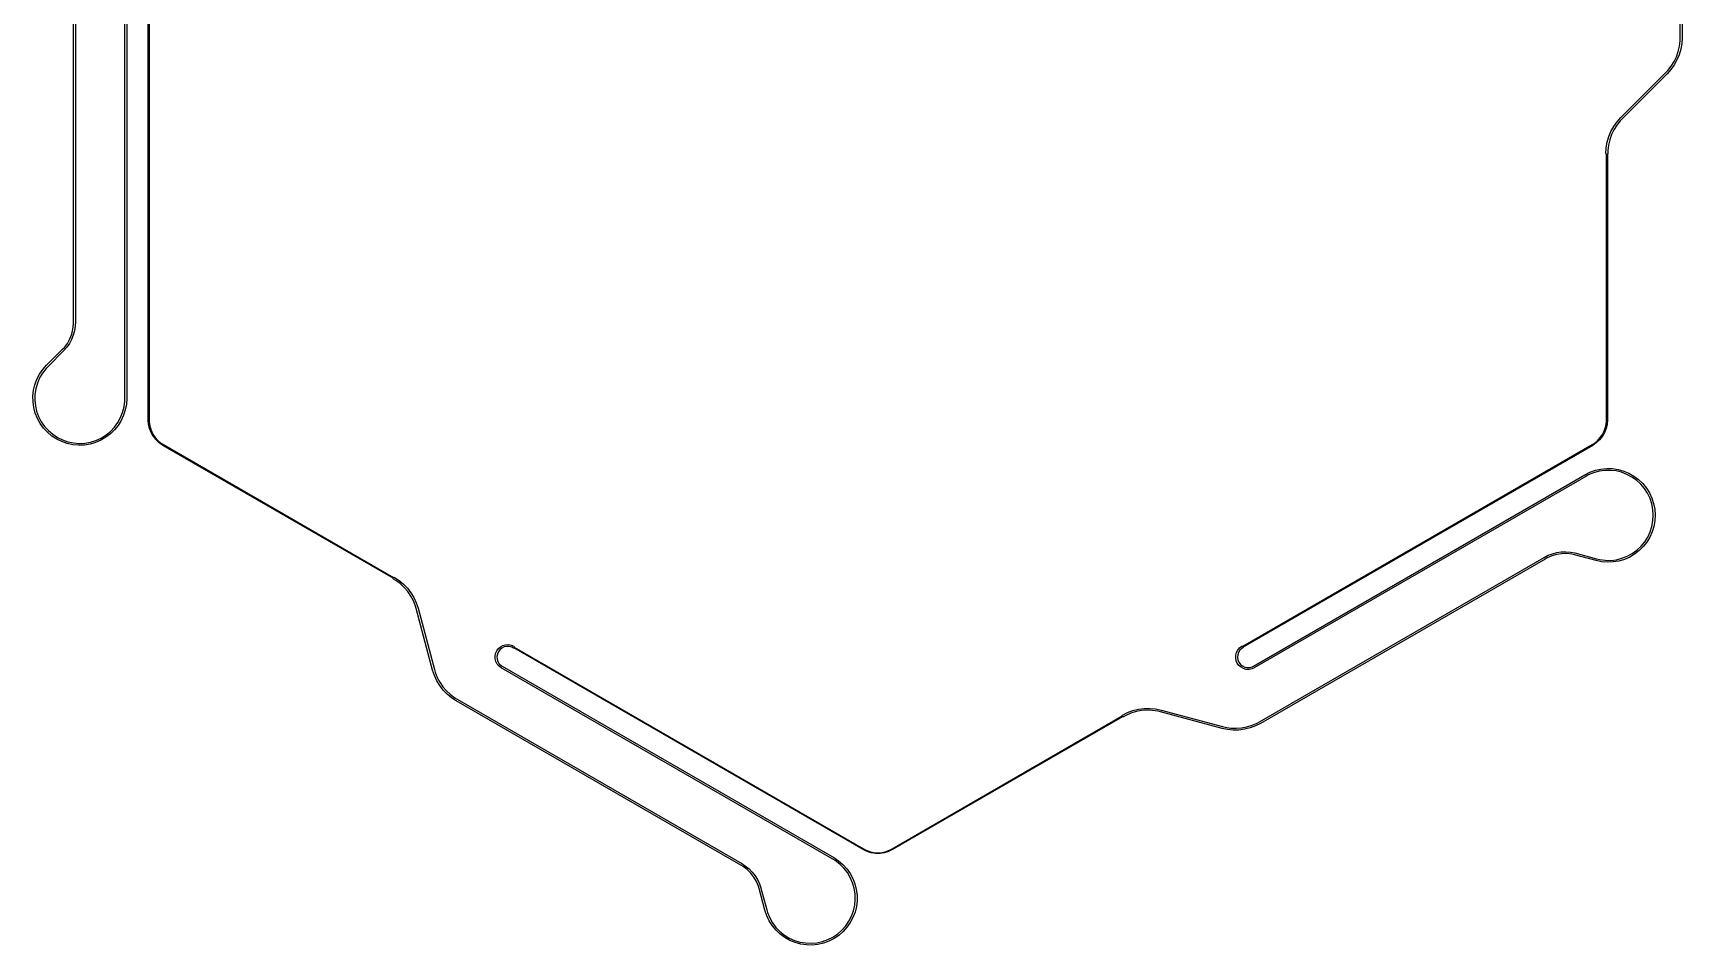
# Model space of a CAD drawing. Extents: x 63.7 to 151.3, y -135.1 to -38.7.
# Drawn here: x 63.7 to 149.2, y -135.1 to -87.8 of the extents above; entities that cross this region are included whole.
import ezdxf

# ---------------------------------------------------------------- set-up
doc = ezdxf.new("R2010")
doc.units = 0
doc.layers.add('BLACK', color=7, linetype='CONTINUOUS')

msp = doc.modelspace()

# ---------------------------------------------------------------- linework, layer by layer
at = {"layer": 'BLACK', "linetype": 'CONTINUOUS'}
for p, q in [((149.097507, -88.054179), (149.097507, -71.016183)), ((149.197507, -71.016183), (149.197507, -88.054179)), ((65.802494, -102.766264), (65.802494, -85.728269)), ((65.902494, -85.728269), (65.902494, -102.766264)), ((68.455606, -106.735022), (68.455612, -86.891224)), ((68.555612, -86.891224), (68.555606, -106.735024)), ((69.671237, -107.851211), (69.671237, -86.931841)), ((69.721237, -86.931836), (69.721237, -107.851211)), ((149.097508, -88.196244), (149.097507, -88.054179)), ((149.197507, -88.054179), (149.180975, -88.34861)), ((148.908638, -89.023776), (149.002477, -88.755591)), ((149.002477, -88.755591), (149.065698, -88.478586)), ((149.13158, -88.63934), (149.049946, -88.922711)), ((149.065698, -88.478586), (149.097508, -88.196244)), ((149.180975, -88.34861), (149.13158, -88.63934)), ((148.356724, -89.842821), (148.457051, -89.742492)), ((148.623809, -89.693768), (148.42731, -89.913658)), ((148.457051, -89.742492), (148.6342, -89.520349)), ((148.794454, -89.453261), (148.623809, -89.693768)), ((148.6342, -89.520349), (148.785362, -89.279769)), ((148.785362, -89.279769), (148.908638, -89.023776)), ((148.937097, -89.19516), (148.794454, -89.453261)), ((149.049946, -88.922711), (148.937097, -89.19516)), ((146.023984, -92.175516), (148.356574, -89.842922)), ((148.427285, -89.913633), (146.094695, -92.246225)), ((148.356574, -89.842922), (148.356724, -89.842821)), ((148.42731, -89.913658), (148.427285, -89.913633)), ((145.827477, -92.395399), (146.023977, -92.175512)), ((146.094659, -92.24625), (145.994235, -92.346677)), ((146.023977, -92.175512), (146.023982, -92.175518)), ((146.023982, -92.175518), (146.023984, -92.175516)), ((146.094693, -92.246228), (146.094659, -92.24625)), ((146.094694, -92.246228), (146.094693, -92.246227)), ((146.094693, -92.246227), (146.094693, -92.246228)), ((146.094695, -92.246225), (146.094694, -92.246228)), ((145.319698, -93.449815), (145.401336, -93.166447)), ((145.401336, -93.166447), (145.514187, -92.894001)), ((145.542645, -93.065384), (145.448803, -93.333567)), ((145.514187, -92.894001), (145.656832, -92.635903)), ((145.665923, -92.809395), (145.542645, -93.065384)), ((145.656832, -92.635903), (145.827477, -92.395399)), ((145.817086, -92.568817), (145.665923, -92.809395)), ((145.994235, -92.346677), (145.817086, -92.568817)), ((145.253762, -94.034971), (145.2703, -93.740542)), ((145.263311, -94.064361), (145.253762, -94.034971)), ((145.2703, -93.740542), (145.319698, -93.449815)), ((145.353762, -94.034973), (145.344213, -94.064362)), ((145.353763, -93.892909), (145.353762, -94.034973)), ((145.385578, -93.610569), (145.353763, -93.892909)), ((145.448803, -93.333567), (145.385578, -93.610569)), ((145.278762, -94.075587), (145.263311, -94.064361)), ((145.278763, -107.851211), (145.278762, -94.075587)), ((145.344213, -94.064362), (145.328762, -94.075587)), ((145.328762, -94.075587), (145.328763, -107.851211)), ((65.605493, -103.655164), (65.703226, -103.411662)), ((65.703226, -103.411662), (65.769271, -103.157728)), ((65.769271, -103.157728), (65.802561, -102.897466)), ((65.851339, -103.233537), (65.787961, -103.460221)), ((65.802495, -102.76627), (65.802494, -102.766264)), ((65.802494, -102.766275), (65.802495, -102.76627)), ((65.802561, -102.897466), (65.802494, -102.766275)), ((65.889669, -103.001301), (65.851339, -103.233537)), ((65.902494, -102.766273), (65.889669, -103.001301)), ((65.902494, -102.766264), (65.902492, -102.766269)), ((65.902492, -102.766269), (65.902494, -102.766273)), ((64.405204, -105.015869), (65.231779, -104.189295)), ((65.302489, -104.260005), (64.475915, -105.086578)), ((65.231779, -104.189295), (65.231804, -104.189277)), ((65.231804, -104.189277), (65.321771, -104.095354)), ((65.302879, -104.25942), (65.302489, -104.260005)), ((65.303258, -104.259217), (65.302879, -104.25942)), ((65.303273, -104.259231), (65.303258, -104.259217)), ((65.456494, -104.080553), (65.303273, -104.259231)), ((65.321771, -104.095354), (65.477652, -103.884295)), ((65.589359, -103.886261), (65.456494, -104.080553)), ((65.477652, -103.884295), (65.605493, -103.655164)), ((65.700287, -103.678661), (65.589359, -103.886261)), ((65.787961, -103.460221), (65.700287, -103.678661)), ((64.207739, -105.239282), (64.404967, -105.016224)), ((64.475955, -105.086622), (64.371466, -105.19122)), ((64.404967, -105.016224), (64.405202, -105.015871)), ((64.405202, -105.015871), (64.405204, -105.015869)), ((64.475915, -105.086578), (64.475914, -105.086581)), ((64.475914, -105.086581), (64.475955, -105.086622)), ((63.797869, -106.029296), (63.901751, -105.749813)), ((63.923871, -105.951608), (63.842531, -106.235895)), ((63.901751, -105.749813), (64.039062, -105.485148)), ((64.040475, -105.679875), (63.923871, -105.951608)), ((64.039062, -105.485148), (64.207739, -105.239282)), ((64.190475, -105.425052), (64.040475, -105.679875)), ((64.371466, -105.19122), (64.190475, -105.425052)), ((63.696121, -106.615742), (63.728981, -106.319393)), ((63.699784, -106.913884), (63.696121, -106.615742)), ((63.728981, -106.319393), (63.797869, -106.029296)), ((63.797759, -106.52818), (63.790273, -106.823779)), ((63.790273, -106.823779), (63.820192, -107.117956)), ((63.842531, -106.235895), (63.797759, -106.52818)), ((68.45553, -106.882871), (68.455606, -106.735023)), ((68.455606, -106.735023), (68.455606, -106.735022)), ((68.555606, -106.735025), (68.537319, -107.032628)), ((68.555606, -106.735024), (68.555606, -106.735025)), ((63.739915, -107.209335), (63.699784, -106.913884)), ((63.81591, -107.497652), (63.739915, -107.209335)), ((63.926627, -107.774498), (63.81591, -107.497652)), ((63.820192, -107.117956), (63.887036, -107.405996)), ((63.887036, -107.405996), (63.989736, -107.683282)), ((63.989736, -107.683282), (64.126644, -107.945373)), ((68.234361, -107.737046), (68.344051, -107.462449)), ((68.392691, -107.609995), (68.268525, -107.881076)), ((68.344051, -107.462449), (68.41817, -107.176195)), ((68.482741, -107.325754), (68.392691, -107.609995)), ((68.41817, -107.176195), (68.45553, -106.882871)), ((68.537319, -107.032628), (68.482741, -107.325754)), ((64.0704, -108.03571), (63.926627, -107.774498)), ((64.245066, -108.277357), (64.0704, -108.03571)), ((64.126644, -107.945373), (64.295567, -108.188066)), ((64.447999, -108.495807), (64.245066, -108.277357)), ((64.295567, -108.188066), (64.493798, -108.407473)), ((64.676146, -108.687773), (64.447999, -108.495807)), ((64.493798, -108.407473), (64.718159, -108.600079)), ((67.712391, -108.575936), (67.475101, -108.756477)), ((67.48295, -108.635098), (67.712118, -108.448238)), ((67.712118, -108.448238), (67.915843, -108.233921)), ((67.925798, -108.367706), (67.712391, -108.575936)), ((67.915843, -108.233921), (68.090858, -107.995584)), ((68.11211, -108.134919), (67.925798, -108.367706)), ((68.090858, -107.995584), (68.234361, -107.737046)), ((68.268525, -107.881076), (68.11211, -108.134919)), ((69.688244, -108.078503), (69.671209, -107.851211)), ((69.671209, -107.851211), (69.671237, -107.851211)), ((69.738966, -108.300717), (69.688244, -108.078503)), ((69.721237, -107.851211), (69.721209, -107.851351)), ((69.721209, -107.851351), (69.72121, -107.961748)), ((69.72121, -107.961748), (69.754161, -108.180353)), ((69.822241, -108.512889), (69.738966, -108.300717)), ((69.754161, -108.180353), (69.819327, -108.391605)), ((69.819327, -108.391605), (69.915251, -108.590784)), ((69.936208, -108.71028), (69.822241, -108.512889)), ((145.177734, -108.512878), (145.063768, -108.710265)), ((145.084725, -108.590771), (145.180647, -108.391595)), ((145.261007, -108.30071), (145.177734, -108.512878)), ((145.180647, -108.391595), (145.245811, -108.180347)), ((145.245811, -108.180347), (145.278762, -107.961747)), ((145.311728, -108.0785), (145.261007, -108.30071)), ((145.278762, -107.961747), (145.278763, -107.851212)), ((145.278763, -107.851212), (145.278763, -107.851211)), ((145.328763, -107.851212), (145.311728, -108.0785)), ((145.328763, -107.851211), (145.328763, -107.851212)), ((64.926076, -108.850368), (64.676146, -108.687773)), ((64.718159, -108.600079), (64.965057, -108.762796)), ((65.194029, -108.981146), (64.926076, -108.850368)), ((64.965057, -108.762796), (65.230533, -108.893016)), ((65.475976, -109.078141), (65.194029, -108.981146)), ((65.230533, -108.893016), (65.510334, -108.988654)), ((65.767676, -109.139893), (65.475976, -109.078141)), ((65.510334, -108.988654), (65.799976, -109.048175)), ((66.064741, -109.165474), (65.767676, -109.139893)), ((65.799976, -109.048175), (66.094816, -109.070628)), ((66.362703, -109.154499), (66.064741, -109.165474)), ((66.094816, -109.070628), (66.390131, -109.05565)), ((66.657081, -109.107133), (66.362703, -109.154499)), ((66.390131, -109.05565), (66.681187, -109.003484)), ((66.943447, -109.024088), (66.657081, -109.107133)), ((66.681187, -109.003484), (66.963321, -108.914964)), ((67.217494, -108.906614), (66.943447, -109.024088)), ((66.963321, -108.914964), (67.23201, -108.791509)), ((67.475101, -108.756477), (67.217494, -108.906614)), ((67.23201, -108.791509), (67.48295, -108.635098)), ((69.915251, -108.590784), (70.039789, -108.773442)), ((70.078323, -108.88848), (69.936208, -108.71028)), ((70.039789, -108.773442), (70.190161, -108.935498)), ((70.245411, -109.043508), (70.078323, -108.88848)), ((70.190161, -108.935498), (70.363007, -109.073332)), ((70.433728, -109.171893), (70.245411, -109.043508)), ((70.363007, -109.073332), (70.458737, -109.128598)), ((70.433737, -109.171901), (70.433728, -109.171893)), ((82.363778, -116.059711), (70.433737, -109.171901)), ((70.458737, -109.128598), (70.458736, -109.128598)), ((70.458736, -109.128598), (70.458737, -109.128599)), ((70.458737, -109.128599), (82.388777, -116.016409)), ((126.424556, -119.588287), (144.541263, -109.1286)), ((144.566263, -109.171901), (126.449557, -119.631589)), ((144.541249, -109.128574), (144.636977, -109.073309)), ((144.541264, -109.128599), (144.541249, -109.128574)), ((144.541263, -109.1286), (144.541263, -109.128599)), ((144.541263, -109.128599), (144.541264, -109.128599)), ((144.566443, -109.171742), (144.566263, -109.171901)), ((144.754572, -109.043486), (144.566443, -109.171742)), ((144.636977, -109.073309), (144.809819, -108.935478)), ((144.921656, -108.888461), (144.754572, -109.043486)), ((144.809819, -108.935478), (144.960189, -108.773425)), ((145.063768, -108.710265), (144.921656, -108.888461)), ((144.960189, -108.773425), (145.084725, -108.590771)), ((126.972196, -120.618055), (144.157433, -110.696159)), ((144.207433, -110.782761), (127.022196, -120.704657)), ((144.157433, -110.696159), (144.424314, -110.563188)), ((144.335513, -110.708901), (144.207433, -110.782762)), ((144.207433, -110.782762), (144.207433, -110.782761)), ((144.608226, -110.594588), (144.335513, -110.708901)), ((144.424314, -110.563188), (144.705464, -110.463886)), ((144.893195, -110.515645), (144.608226, -110.594588)), ((144.705464, -110.463886), (144.996656, -110.399746)), ((145.185855, -110.473337), (144.893195, -110.515645)), ((144.996656, -110.399746), (145.293509, -110.371734)), ((145.481515, -110.468342), (145.185855, -110.473337)), ((145.293509, -110.371734), (145.591558, -110.38027)), ((145.775436, -110.500741), (145.481515, -110.468342)), ((145.591558, -110.38027), (145.886322, -110.425227)), ((146.06291, -110.570014), (145.775436, -110.500741)), ((145.886322, -110.425227), (146.173365, -110.505928)), ((146.339328, -110.67505), (146.06291, -110.570014)), ((146.173365, -110.505928), (146.448371, -110.621159)), ((146.600261, -110.814167), (146.339328, -110.67505)), ((146.448371, -110.621159), (146.707203, -110.769187)), ((146.841527, -110.985136), (146.600261, -110.814167)), ((146.707203, -110.769187), (146.945969, -110.947786)), ((147.05926, -111.185216), (146.841527, -110.985136)), ((146.945969, -110.947786), (147.161076, -111.154269)), ((147.249971, -111.4112), (147.05926, -111.185216)), ((147.161076, -111.154269), (147.34929, -111.38553)), ((147.410603, -111.659468), (147.249971, -111.4112)), ((147.34929, -111.38553), (147.50778, -111.638092)), ((147.538582, -111.926041), (147.410603, -111.659468)), ((147.50778, -111.638092), (147.634162, -111.908156)), ((147.631857, -112.206646), (147.538582, -111.926041)), ((147.634162, -111.908156), (147.726534, -112.191658)), ((147.688933, -112.496787), (147.631857, -112.206646)), ((147.708896, -112.791815), (147.688933, -112.496787)), ((147.691426, -113.087), (147.708896, -112.791815)), ((147.726534, -112.191658), (147.783508, -112.484336)), ((147.783508, -112.484336), (147.804227, -112.781788)), ((147.804227, -112.781788), (147.788378, -113.079538)), ((147.420178, -113.92664), (147.545901, -113.658996)), ((147.64848, -113.658086), (147.526535, -113.930181)), ((147.545901, -113.658996), (147.636802, -113.377613)), ((147.636802, -113.377613), (147.691426, -113.087)), ((147.736201, -113.373109), (147.64848, -113.658086)), ((147.788378, -113.079538), (147.736201, -113.373109)), ((146.856818, -114.605756), (147.072854, -114.403844)), ((147.187794, -114.419613), (146.976094, -114.629588)), ((147.072854, -114.403844), (147.261649, -114.176256)), ((147.372199, -114.185302), (147.187794, -114.419613)), ((147.261649, -114.176256), (147.420178, -113.92664)), ((147.526535, -113.930181), (147.372199, -114.185302)), ((127.291606, -123.497197), (142.046941, -114.978203)), ((142.096941, -115.064805), (127.341604, -123.583801)), ((142.046941, -114.978203), (142.046945, -114.978201)), ((142.046945, -114.978201), (142.046951, -114.978195)), ((142.046951, -114.978196), (142.256905, -114.871798)), ((142.046951, -114.978195), (142.046951, -114.978196)), ((142.096947, -115.064799), (142.096941, -115.064805)), ((142.096949, -115.064799), (142.096947, -115.064799)), ((142.210532, -114.99915), (142.096949, -115.0648)), ((142.096949, -115.0648), (142.096949, -115.064799)), ((142.452571, -114.897859), (142.210532, -114.99915)), ((142.256905, -114.871798), (142.477192, -114.788883)), ((142.705506, -114.828098), (142.452571, -114.897859)), ((142.477192, -114.788883), (142.705195, -114.730436)), ((142.705195, -114.730436), (142.938204, -114.697152)), ((142.965248, -114.790996), (142.705506, -114.828098)), ((142.938204, -114.697152), (143.173452, -114.689426)), ((143.227599, -114.787151), (142.965248, -114.790996)), ((143.173452, -114.689426), (143.408143, -114.707351)), ((143.488318, -114.816627), (143.227599, -114.787151)), ((143.408143, -114.707351), (143.639489, -114.750712)), ((143.615737, -114.84785), (143.488318, -114.816627)), ((143.615742, -114.847828), (143.615737, -114.84785)), ((144.743806, -115.150091), (143.615742, -114.847828)), ((143.639489, -114.750712), (143.639497, -114.75068)), ((143.639497, -114.75068), (143.639862, -114.750906)), ((143.639862, -114.750906), (143.640562, -114.750952)), ((143.640562, -114.750952), (144.769688, -115.053499)), ((144.743852, -115.150094), (144.743806, -115.150091)), ((145.03601, -115.209452), (144.743852, -115.150094)), ((144.769688, -115.053499), (144.769689, -115.053493)), ((144.769689, -115.053493), (144.912522, -115.091687)), ((144.912522, -115.091687), (145.205529, -115.131521)), ((145.333282, -115.232603), (145.03601, -115.209452)), ((145.205529, -115.131521), (145.50122, -115.134019)), ((145.631152, -115.21919), (145.333282, -115.232603)), ((145.50122, -115.134019), (145.794857, -115.099138)), ((145.92514, -115.169416), (145.631152, -115.21919)), ((145.794857, -115.099138), (146.081735, -115.02744)), ((146.210824, -115.084029), (145.92514, -115.169416)), ((146.081735, -115.02744), (146.357256, -114.920072)), ((146.483908, -114.964314), (146.210824, -115.084029)), ((146.357256, -114.920072), (146.617005, -114.778756)), ((146.740283, -114.81207), (146.483908, -114.964314)), ((146.617005, -114.778756), (146.856818, -114.605756)), ((146.976094, -114.629588), (146.740283, -114.81207)), ((82.365774, -116.078703), (82.363778, -116.059711)), ((82.386451, -116.101668), (82.365774, -116.078703)), ((82.509479, -116.172703), (82.38645, -116.101668)), ((82.38645, -116.101668), (82.386451, -116.101668)), ((82.388777, -116.016409), (82.406227, -116.008641)), ((82.406227, -116.008641), (82.436453, -116.015066)), ((82.436453, -116.015066), (82.436453, -116.015067)), ((82.436453, -116.015067), (82.683165, -116.176607)), ((82.738084, -116.341428), (82.509479, -116.172703)), ((82.683165, -116.176607), (82.910241, -116.364753)), ((82.946361, -116.534686), (82.738084, -116.341428)), ((82.910241, -116.364753), (83.114824, -116.57714)), ((83.131691, -116.750048), (82.946361, -116.534686)), ((83.114824, -116.57714), (83.294342, -116.811096)), ((83.291745, -116.984806), (83.131691, -116.750048)), ((83.424508, -117.236007), (83.291745, -116.984806)), ((83.294342, -116.811096), (83.446538, -117.06368)), ((83.446538, -117.06368), (83.569498, -117.331715)), ((83.528313, -117.500493), (83.424508, -117.236007)), ((83.565083, -117.637715), (83.528313, -117.500493)), ((83.565089, -117.637713), (83.565083, -117.637715)), ((84.418873, -120.82409), (83.565089, -117.637713)), ((83.569498, -117.331715), (83.661664, -117.611798)), ((83.661664, -117.611798), (83.661681, -117.611831)), ((83.661681, -117.611831), (84.515465, -120.798208)), ((87.82744, -119.706862), (87.936968, -119.612605)), ((88.006895, -119.681509), (87.904318, -119.765261)), ((87.936968, -119.612605), (88.064724, -119.545082)), ((88.126533, -119.624738), (88.006895, -119.681509)), ((88.064724, -119.545082), (88.204302, -119.507679)), ((88.256281, -119.598247), (88.126533, -119.624738)), ((88.204302, -119.507679), (88.348703, -119.502272)), ((88.388599, -119.603574), (88.256281, -119.598247)), ((88.348703, -119.502272), (88.490688, -119.529131)), ((88.515797, -119.640412), (88.388599, -119.603574)), ((88.490688, -119.529131), (88.623136, -119.58691)), ((88.57314, -119.673515), (88.515797, -119.640412)), ((88.573123, -119.673545), (88.57314, -119.673515)), ((88.60335, -119.679968), (88.573123, -119.673545)), ((88.620831, -119.672183), (88.60335, -119.679968)), ((106.7375, -130.131887), (88.620831, -119.672183)), ((88.623136, -119.58691), (88.623119, -119.586939)), ((88.623119, -119.586939), (88.643797, -119.609903)), ((88.643797, -119.609903), (88.64579, -119.628857)), ((88.64579, -119.628857), (106.7625, -130.088585)), ((126.166316, -119.78225), (126.260586, -119.672717)), ((126.260586, -119.672717), (126.376866, -119.586908)), ((126.426861, -119.673513), (126.369513, -119.706619)), ((126.376866, -119.586908), (126.376886, -119.586943)), ((126.376886, -119.586943), (126.407113, -119.58052)), ((126.407113, -119.58052), (126.424556, -119.588287)), ((126.426882, -119.673549), (126.426861, -119.673513)), ((126.44756, -119.650585), (126.426882, -119.673549)), ((126.449557, -119.631589), (126.44756, -119.650585)), ((87.656975, -120.097555), (87.683843, -119.955573)), ((87.662373, -120.241957), (87.656975, -120.097555)), ((87.699767, -120.381537), (87.662373, -120.241957)), ((87.683843, -119.955573), (87.741631, -119.823128)), ((87.767282, -120.509297), (87.699767, -120.381537)), ((87.741631, -119.823128), (87.82744, -119.706862)), ((87.772856, -119.992954), (87.75161, -120.123663)), ((87.75161, -120.123663), (87.762261, -120.255659)), ((87.762261, -120.255659), (87.80419, -120.381271)), ((87.861532, -120.618832), (87.767282, -120.509297)), ((87.824764, -119.871127), (87.772856, -119.992954)), ((87.80419, -120.381271), (87.87496, -120.493199)), ((87.904318, -119.765261), (87.824764, -119.871127)), ((87.87496, -120.493199), (87.97046, -120.584939)), ((126.055972, -120.194015), (126.061378, -120.049603)), ((126.082837, -120.33601), (126.055972, -120.194015)), ((126.061378, -120.049603), (126.098785, -119.910014)), ((126.140626, -120.468466), (126.082837, -120.33601)), ((126.098785, -119.910014), (126.166316, -119.78225)), ((126.226442, -120.584741), (126.140626, -120.468466)), ((126.161268, -120.035904), (126.150608, -120.16791)), ((126.150608, -120.16791), (126.171851, -120.298631)), ((126.203209, -119.910286), (126.161268, -120.035904)), ((126.171851, -120.298631), (126.22376, -120.420469)), ((126.273996, -119.798356), (126.203209, -119.910286)), ((126.22376, -120.420469), (126.30332, -120.526343)), ((126.369513, -119.706619), (126.273996, -119.798356)), ((126.30332, -120.526343), (126.405906, -120.610099)), ((84.418856, -120.824094), (84.418873, -120.82409)), ((84.511031, -121.104214), (84.418856, -120.824094)), ((84.633991, -121.372252), (84.511031, -121.104214)), ((84.515465, -120.798208), (84.51547, -120.798293)), ((84.51547, -120.798293), (84.552217, -120.935436)), ((84.552217, -120.935436), (84.65602, -121.199924)), ((84.786189, -121.624837), (84.633991, -121.372252)), ((84.65602, -121.199924), (84.788785, -121.451126)), ((87.977792, -120.704649), (87.861532, -120.618832)), ((87.97046, -120.584939), (88.027799, -120.61805)), ((87.977795, -120.704651), (87.977792, -120.704649)), ((105.163032, -130.62656), (87.977795, -120.704651)), ((88.027799, -120.61805), (88.027798, -120.61805)), ((88.027798, -120.61805), (105.213032, -130.539958)), ((126.33598, -120.679004), (126.226442, -120.584741)), ((126.463749, -120.746528), (126.33598, -120.679004)), ((126.405906, -120.610099), (126.525556, -120.666871)), ((126.603339, -120.783927), (126.463749, -120.746528)), ((126.525556, -120.666871), (126.655316, -120.693357)), ((126.747752, -120.789326), (126.603339, -120.783927)), ((126.655316, -120.693357), (126.787644, -120.688019)), ((126.889745, -120.762452), (126.747752, -120.789326)), ((126.787644, -120.688019), (126.914849, -120.651167)), ((127.022184, -120.70466), (126.889745, -120.762452)), ((126.914849, -120.651167), (126.972193, -120.618056)), ((126.972193, -120.618056), (126.972194, -120.618056)), ((126.972194, -120.618056), (126.972195, -120.618055)), ((126.972195, -120.618055), (126.972196, -120.618055)), ((127.022196, -120.704657), (127.022184, -120.70466)), ((84.965711, -121.858793), (84.786189, -121.624837)), ((84.788785, -121.451126), (84.94884, -121.685883)), ((84.94884, -121.685883), (85.134175, -121.901244)), ((85.170299, -122.071177), (84.965711, -121.858793)), ((85.134175, -121.901244), (85.342457, -122.094499)), ((85.39738, -122.259319), (85.170299, -122.071177)), ((85.342457, -122.094499), (85.571067, -122.263218)), ((85.644096, -122.420849), (85.39738, -122.259319)), ((85.571067, -122.263218), (85.694099, -122.334249)), ((85.644099, -122.420852), (85.644096, -122.420849)), ((85.644099, -122.420853), (85.644099, -122.420852)), ((85.644101, -122.420853), (85.644099, -122.420853)), ((100.399441, -130.939841), (85.644101, -122.420853)), ((85.694099, -122.334249), (85.6941, -122.334251)), ((85.6941, -122.334251), (100.44944, -130.853239)), ((120.190214, -123.158819), (120.453466, -123.025929)), ((120.623664, -123.060779), (120.363243, -123.174393)), ((120.453466, -123.025929), (120.729942, -122.923351)), ((120.895167, -122.977037), (120.623664, -123.060779)), ((120.729942, -122.923351), (121.016164, -122.852372)), ((121.17434, -122.92422), (120.895167, -122.977037)), ((121.016164, -122.852372), (121.308534, -122.813886)), ((121.45767, -122.902993), (121.17434, -122.92422)), ((121.308534, -122.813886), (121.603374, -122.808378)), ((121.741596, -122.913622), (121.45767, -122.902993)), ((121.603374, -122.808378), (121.896978, -122.835915)), ((122.022547, -122.955974), (121.741596, -122.913622)), ((121.896978, -122.835915), (122.185432, -122.896107)), ((122.159768, -122.992745), (122.022547, -122.955974)), ((122.159776, -122.992714), (122.159768, -122.992745)), ((122.159777, -122.992714), (122.159776, -122.992713)), ((122.159776, -122.992713), (122.159776, -122.992714)), ((125.34616, -123.8465), (122.159777, -122.992714)), ((122.185432, -122.896107), (122.185659, -122.896122)), ((122.185659, -122.896122), (122.18566, -122.896122)), ((122.18566, -122.896122), (125.372042, -123.749908)), ((108.237502, -130.088586), (120.167538, -123.200777)), ((120.192539, -123.244078), (108.262502, -130.131888)), ((120.167538, -123.200777), (120.169536, -123.181782)), ((120.169536, -123.181782), (120.190214, -123.158818)), ((120.190214, -123.158818), (120.190214, -123.158819)), ((120.209986, -123.251846), (120.192539, -123.244078)), ((120.240212, -123.245422), (120.209986, -123.251846)), ((120.363243, -123.174393), (120.240212, -123.245422)), ((125.346314, -123.84651), (125.34616, -123.8465)), ((125.63484, -123.906714), (125.346314, -123.84651)), ((125.372042, -123.749908), (125.372048, -123.749887)), ((125.372048, -123.749887), (125.50927, -123.786656)), ((125.50927, -123.786656), (125.790221, -123.829006)), ((125.928444, -123.934249), (125.63484, -123.906714)), ((125.790221, -123.829006), (126.074147, -123.839633)), ((126.223284, -123.928738), (125.928444, -123.934249)), ((126.074147, -123.839633), (126.357478, -123.818403)), ((126.515654, -123.890251), (126.223284, -123.928738)), ((126.357478, -123.818403), (126.63665, -123.765585)), ((126.801876, -123.819271), (126.515654, -123.890251)), ((126.63665, -123.765585), (126.908154, -123.681842)), ((127.078351, -123.716691), (126.801876, -123.819271)), ((126.908154, -123.681842), (127.168574, -123.568227)), ((127.3416, -123.583802), (127.078351, -123.716691)), ((127.168574, -123.568227), (127.291605, -123.497198)), ((127.291605, -123.497198), (127.291606, -123.497197)), ((127.341603, -123.583801), (127.3416, -123.583802)), ((127.341604, -123.583801), (127.341603, -123.583802)), ((127.341603, -123.583802), (127.341603, -123.583801)), ((105.291039, -130.700551), (105.163032, -130.62656)), ((105.213032, -130.539958), (105.461631, -130.704599)), ((105.526395, -130.879573), (105.291039, -130.700551)), ((105.461631, -130.704599), (105.688207, -130.898433)), ((106.737499, -130.131888), (106.7375, -130.131887)), ((106.942854, -130.230782), (106.737499, -130.131888)), ((106.7625, -130.088585), (106.762508, -130.088592)), ((106.762508, -130.088592), (106.858226, -130.143855)), ((106.858226, -130.143855), (107.064017, -130.224622)), ((107.160655, -130.297965), (106.942854, -130.230782)), ((107.064017, -130.224622), (107.279546, -130.273815)), ((107.386037, -130.331936), (107.160655, -130.297965)), ((107.279546, -130.273815), (107.500001, -130.290336)), ((107.613964, -130.331936), (107.386037, -130.331936)), ((107.500001, -130.290336), (107.720455, -130.273815)), ((107.839346, -130.297965), (107.613964, -130.331936)), ((107.720455, -130.273815), (107.935984, -130.224622)), ((108.057147, -130.230782), (107.839346, -130.297965)), ((107.935984, -130.224622), (108.141775, -130.143855)), ((108.262502, -130.131888), (108.057147, -130.230782)), ((108.141775, -130.143855), (108.237502, -130.088586)), ((100.399445, -130.939846), (100.399441, -130.939841)), ((100.513093, -131.005383), (100.399445, -130.939846)), ((100.44944, -130.853239), (100.449443, -130.853242)), ((100.449443, -130.853242), (100.646571, -130.981864)), ((100.721842, -131.164345), (100.513093, -131.005383)), ((100.646571, -130.981864), (100.828528, -131.131177)), ((100.908732, -131.34851), (100.721842, -131.164345)), ((100.828528, -131.131177), (100.993153, -131.299407)), ((101.070742, -131.554901), (100.908732, -131.34851)), ((100.993153, -131.299407), (101.138489, -131.484557)), ((101.205253, -131.780182), (101.070742, -131.554901)), ((101.138489, -131.484557), (101.262809, -131.684425)), ((105.737249, -131.086894), (105.526395, -130.879573)), ((105.688207, -130.898433), (105.889351, -131.118545)), ((105.92022, -131.319194), (105.737249, -131.086894)), ((105.889351, -131.118545), (106.062038, -131.361624)), ((106.072377, -131.572748), (105.92022, -131.319194)), ((106.062038, -131.361624), (106.203672, -131.624014)), ((106.191281, -131.843494), (106.072377, -131.572748)), ((106.203672, -131.624014), (106.31212, -131.901767)), ((101.31009, -132.02071), (101.205253, -131.780182)), ((101.262809, -131.684425), (101.364637, -131.896637)), ((101.346449, -132.1456), (101.31009, -132.02071)), ((101.346451, -132.145616), (101.346449, -132.1456)), ((101.649004, -133.274738), (101.346451, -132.145616)), ((101.364637, -131.896637), (101.442761, -132.118671)), ((101.442747, -132.118676), (101.442733, -132.119107)), ((101.442733, -132.119107), (101.443043, -132.119734)), ((101.442761, -132.118671), (101.442747, -132.118676)), ((101.443043, -132.119734), (101.745596, -133.248856)), ((106.275026, -132.127092), (106.191281, -131.843494)), ((106.322271, -132.418999), (106.275026, -132.127092)), ((106.31212, -131.901767), (106.385754, -132.190708)), ((106.332258, -132.714535), (106.322271, -132.418999)), ((106.385754, -132.190708), (106.423464, -132.486488)), ((106.423464, -132.486488), (106.424683, -132.784661)), ((101.648971, -133.274746), (101.649004, -133.274738)), ((101.743659, -133.557487), (101.648971, -133.274746)), ((101.745596, -133.248856), (101.745607, -133.249025)), ((101.745607, -133.249025), (101.783903, -133.39166)), ((106.140063, -133.575725), (106.240418, -133.29757)), ((106.318127, -133.370273), (106.211954, -133.648904)), ((106.240418, -133.29757), (106.304827, -133.008965)), ((106.304827, -133.008965), (106.332258, -132.714535)), ((106.389394, -133.08074), (106.318127, -133.370273)), ((106.424683, -132.784661), (106.389394, -133.08074)), ((101.872246, -133.826511), (101.743659, -133.557487)), ((101.783903, -133.39166), (101.895908, -133.665332)), ((102.032796, -134.077771), (101.872246, -133.826511)), ((101.895908, -133.665332), (102.041591, -133.92266)), ((102.222897, -134.307489), (102.032796, -134.077771)), ((102.041591, -133.92266), (102.218618, -134.159521)), ((102.218618, -134.159521), (102.424151, -134.372119)), ((105.642123, -134.304178), (105.838499, -134.083095)), ((105.901778, -134.156927), (105.702441, -134.378677)), ((105.838499, -134.083095), (106.005371, -133.838973)), ((106.072472, -133.912444), (105.901778, -134.156927)), ((106.005371, -133.838973), (106.140063, -133.575725)), ((106.211954, -133.648904), (106.072472, -133.912444)), ((102.439687, -134.512208), (102.222897, -134.307489)), ((102.424151, -134.372119), (102.654896, -134.557046)), ((102.679908, -134.688851), (102.439687, -134.512208)), ((102.654896, -134.557046), (102.907155, -134.711339)), ((102.939944, -134.834759), (102.679908, -134.688851)), ((102.907155, -134.711339), (103.176887, -134.832526)), ((103.215886, -134.947739), (102.939944, -134.834759)), ((103.176887, -134.832526), (103.459768, -134.918665)), ((103.503582, -135.026091), (103.215886, -134.947739)), ((103.459768, -134.918665), (103.751265, -134.968374)), ((103.798706, -135.068636), (103.503582, -135.026091)), ((103.751265, -134.968374), (104.046706, -134.980858)), ((104.096819, -135.074735), (103.798706, -135.068636)), ((104.046706, -134.980858), (104.341357, -134.955915)), ((104.393436, -135.044296), (104.096819, -135.074735)), ((104.341357, -134.955915), (104.630496, -134.893947)), ((104.684096, -134.977777), (104.393436, -135.044296)), ((104.630496, -134.893947), (104.90949, -134.795946)), ((104.964428, -134.876178), (104.684096, -134.977777)), ((104.90949, -134.795946), (105.173866, -134.663483)), ((105.230215, -134.741028), (104.964428, -134.876178)), ((105.173866, -134.663483), (105.419389, -134.498679)), ((105.477459, -134.574358), (105.230215, -134.741028)), ((105.419389, -134.498679), (105.642123, -134.304178)), ((105.702441, -134.378677), (105.477459, -134.574358))]:
    msp.add_line(p, q, dxfattribs=at)

doc.saveas('drawing.dxf')
